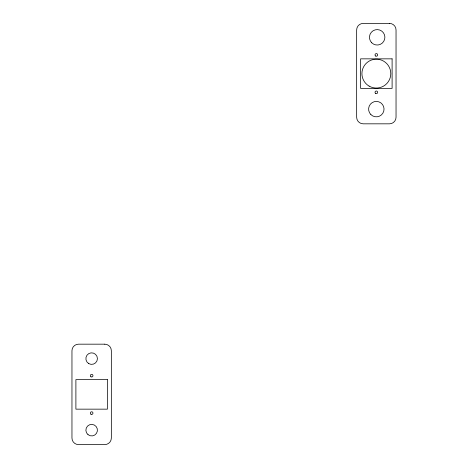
<?xml version="1.0" encoding="UTF-8"?>
<svg xmlns="http://www.w3.org/2000/svg" width="468" height="468" viewBox="0 0 468 468"><rect width="100%" height="100%" fill="white"/><g stroke="black" fill="none" stroke-linecap="round" stroke-linejoin="round"><path stroke-width="0.7" d="M389.475 23.4L363.221 23.4A6.564 6.564 0 0 0 356.657 29.964L356.657 117.263A6.564 6.564 0 0 0 363.221 123.827L389.475 123.827A6.564 6.564 0 0 0 396.039 117.263L396.039 29.964A6.564 6.564 0 0 0 389.475 23.4M392.102 58.845L360.594 58.845L360.594 88.382L392.102 88.382L392.102 58.845M104.779 344.173L78.525 344.173A6.564 6.564 0 0 0 71.961 350.737L71.961 438.036A6.564 6.564 0 0 0 78.525 444.6L104.779 444.6A6.564 6.564 0 0 0 111.343 438.036L111.343 350.737A6.564 6.564 0 0 0 104.779 344.173M107.406 379.618L75.898 379.618L75.898 409.155L107.406 409.155L107.406 379.618M90.997 376.816A1.31 1.31 0 0 0 92.962 375.681A1.31 1.31 0 0 0 90.997 374.54A1.31 1.31 0 0 0 90.997 376.816M90.997 414.233A1.31 1.31 0 0 0 92.962 413.092A1.31 1.31 0 0 0 90.997 411.957A1.31 1.31 0 0 0 90.997 414.233M88.762 363.613A5.774 5.774 0 0 0 97.426 358.611A5.774 5.774 0 0 0 88.762 353.609A5.774 5.774 0 0 0 88.762 363.613M88.002 434.637A5.774 5.774 0 0 0 97.356 431.081A5.774 5.774 0 0 0 89.599 424.763A5.774 5.774 0 0 0 88.002 434.637M370.872 114.578A7.71 7.71 0 0 0 383.772 111.121A7.71 7.71 0 0 0 374.33 101.673A7.71 7.71 0 0 0 370.872 114.578M371.721 42.769A7.71 7.71 0 0 0 384.626 39.312A7.71 7.71 0 0 0 375.178 29.864A7.71 7.71 0 0 0 371.721 42.769M375.693 93.46A1.31 1.31 0 0 0 377.664 92.319A1.31 1.31 0 0 0 375.693 91.184A1.31 1.31 0 0 0 375.693 93.46M375.693 56.043A1.31 1.31 0 0 0 377.664 54.908A1.31 1.31 0 0 0 375.693 53.767A1.31 1.31 0 0 0 375.693 56.043M369.129 86.118A14.444 14.444 0 0 0 390.792 73.616A14.444 14.444 0 0 0 369.129 61.109A14.444 14.444 0 0 0 369.129 86.118"/></g></svg>
